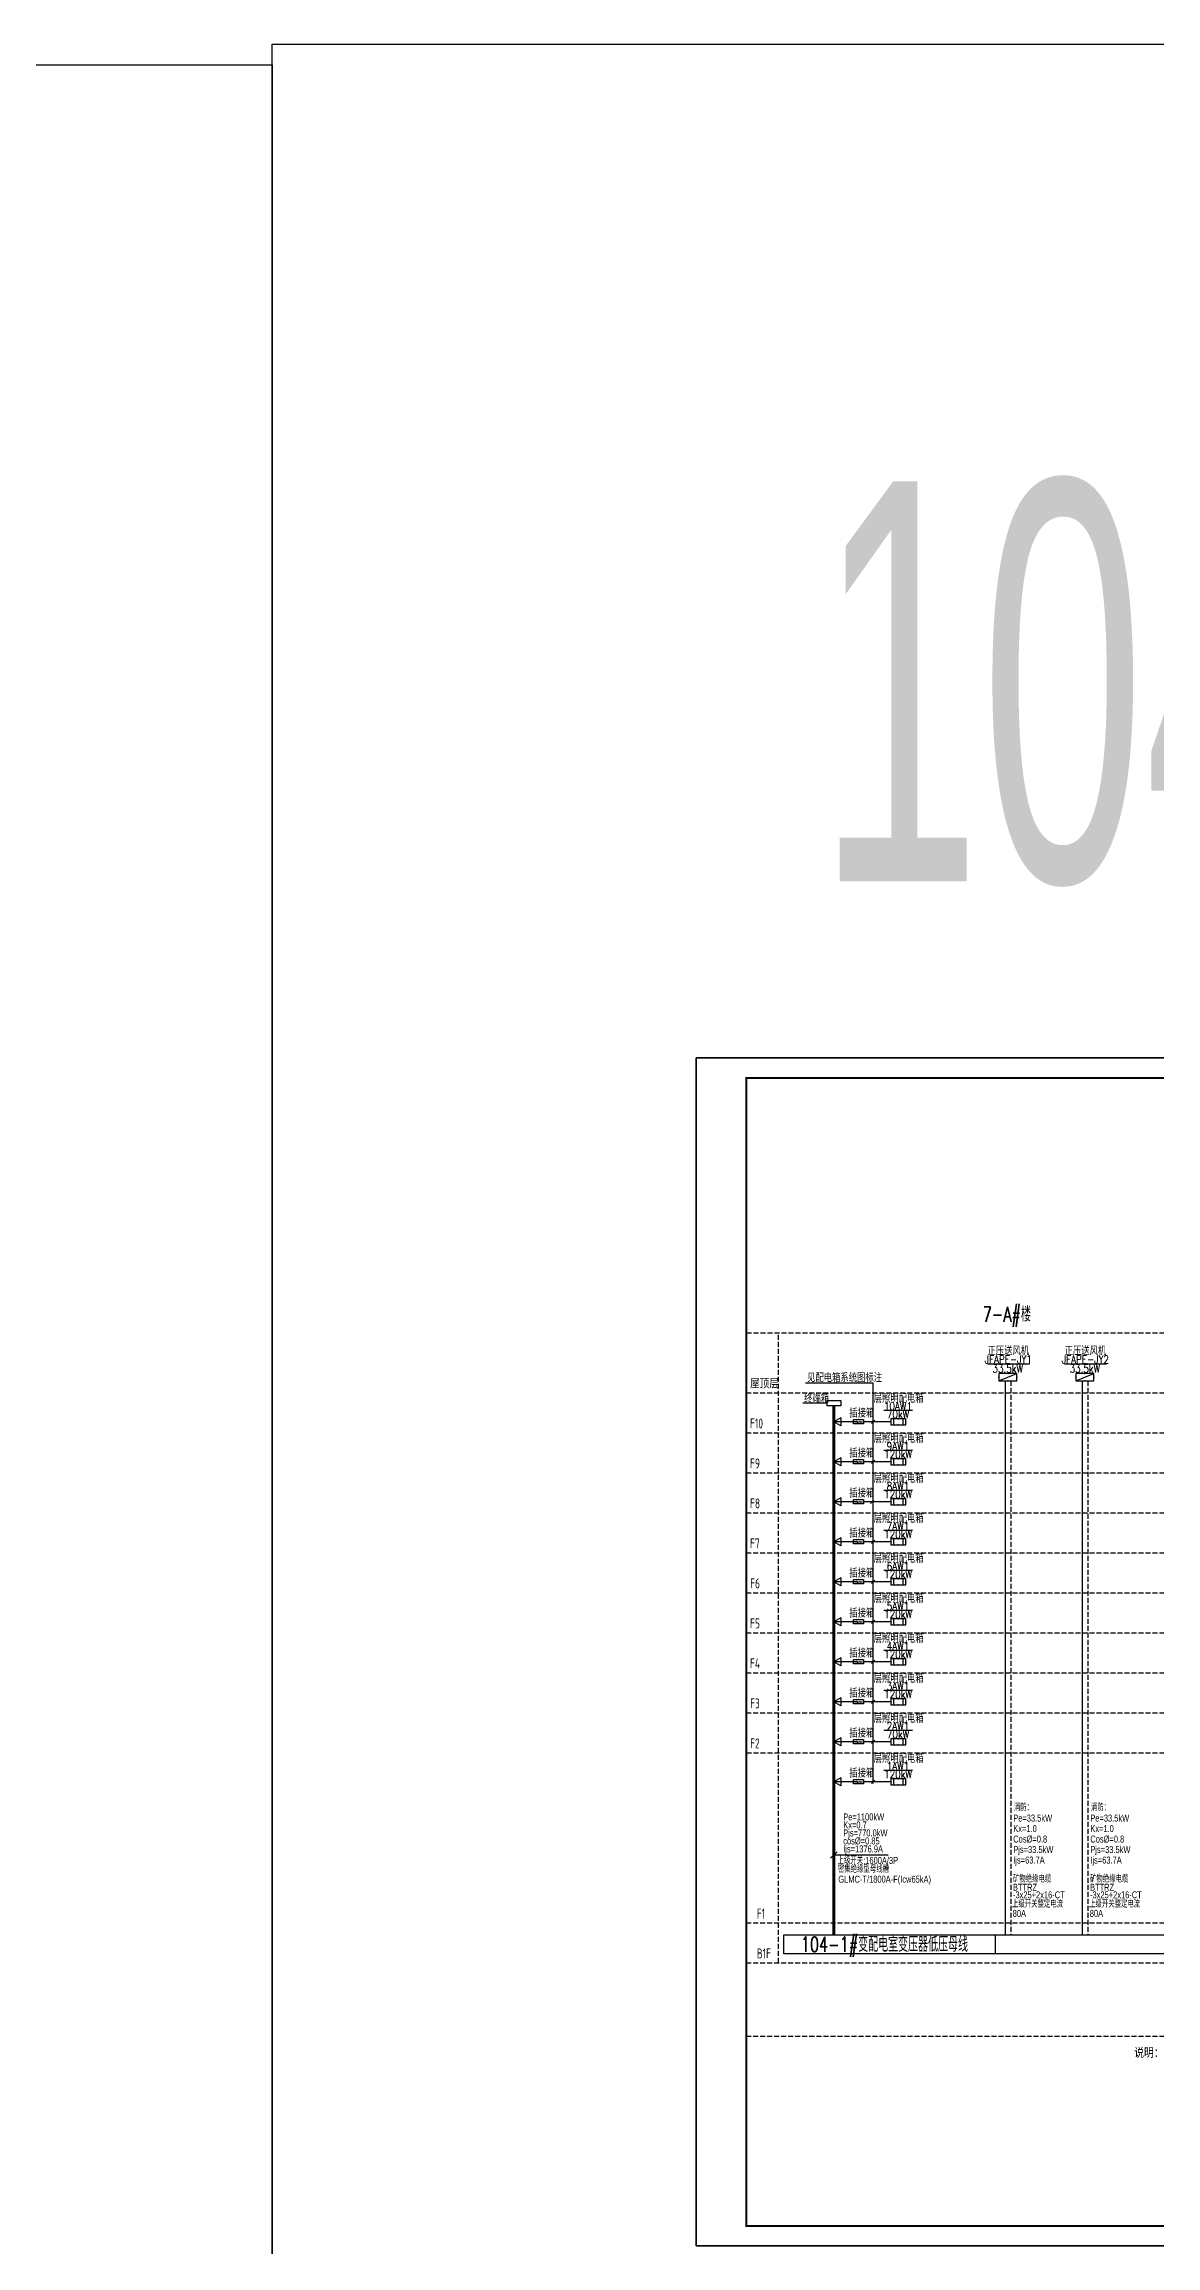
# Model space of a CAD drawing. Extents: x -127004 to 341119, y -13158 to 456864.
# Drawn here: x 115865 to 171433, y 246361 to 356455 of the extents above; entities that cross this region are included whole.
import ezdxf
from ezdxf.enums import TextEntityAlignment as Align

# ---------------------------------------------------------------- set-up
doc = ezdxf.new("R2010")
doc.units = 0
doc.header["$LTSCALE"] = 1000
doc.linetypes.add('DASH', pattern=[0.35, 0.25, -0.1])
doc.layers.get('0').update_dxf_attribs({"linetype": 'CONTINUOUS'})
for name, color, linetype in [('DIM-箱柜', 3, 'CONTINUOUS'), ('ELEC-text', 7, 'CONTINUOUS'), ('EQUIP-箱柜', 3, 'CONTINUOUS'), ('SIG_TEXT', 7, 'CONTINUOUS'), ('TEL_TEXT', 3, 'CONTINUOUS'), ('TEL_TITLE', 7, 'CONTINUOUS'), ('WIRE-动力', 50, 'CONTINUOUS'), ('WIRE-照明', 1, 'CONTINUOUS'), ('内审意见修改', 2, 'CONTINUOUS')]:
    doc.layers.add(name, color=color, linetype=linetype)
doc.layers.add('内审要求修改2.10', color=6, linetype='CONTINUOUS', plot=False)
doc.styles.add('_COMPLEX', font='ros.shx', dxfattribs={"width": 0.6, "bigfont": 'jd.shx'})
doc.styles.add('_HZTXT', font='ROMANS2', dxfattribs={"width": 0.8, "bigfont": 'HZDF2'})
doc.styles.add('_TCH_LABEL', font='COMPLEX', dxfattribs={"bigfont": 'GBCBIG'})
doc.styles.add('_TEL_DIM', font='ROMANS2', dxfattribs={"width": 0.8, "height": 3.5, "bigfont": 'HZDF2'})
doc.styles.add('DQTU-1', font='gbenor.shx', dxfattribs={"width": 0.8, "bigfont": 'hztxt.shx'})
doc.styles.add('EL-STANDARD', font='ROMANS2', dxfattribs={"width": 0.7, "bigfont": 'HZDF2'})
doc.styles.add('JD', font='ros.shx', dxfattribs={"width": 0.8, "height": 600, "bigfont": 'hztxt.shx'})

# ---------------------------------------------------------------- blocks, each defined once
blk = doc.blocks.new('SADF AGF AERG AER GER')
at = {"layer": 'DIM-箱柜'}
blk.add_lwpolyline([(-462150, -1228514), (-378050, -1228514), (-378050, -1287914), (-462150, -1287914)], close=True, dxfattribs=at)
blk = doc.blocks.new('A$C6873132B')
at = {"layer": 'DIM-箱柜'}
blk.add_blockref('SADF AGF AERG AER GER', (378050, 1287914), dxfattribs=at)
blk = doc.blocks.new('A$C12F9105F')
at = {"layer": 'EQUIP-箱柜'}
for p, q in [((262, 180), (69, 180)), ((95, 138), (127, 222)), ((120, 138), (152, 222)), ((145, 138), (177, 222)), ((262, 180), (223, 219)), ((262, 180), (223, 141)), ((262, 180), (301, 219)), ((262, 180), (301, 141)), ((528, 180), (282, 83)), ((528, 180), (771, 180))]:
    blk.add_line(p, q, dxfattribs=at)
blk.add_lwpolyline([(0, 0), (0, 360), (840, 360), (840, 0)], close=True, dxfattribs=at)
blk = doc.blocks.new('$equip$00001428')
for p, q in [((0.75, 0.6), (-0.75, 0.6)), ((-0.75, 0.6), (-0.75, 0)), ((-0.75, 0), (0.75, 0)), ((-0.47, 0.6), (-0.47, 0)), ((0.47, 0.6), (0.47, 0)), ((0.75, 0), (0.75, 0.6))]:
    blk.add_line(p, q)
for p in [(-0.75, 0.3), (0, 0.6), (0, 0), (0.75, 0.3)]:
    blk.add_point(p)
at = {"style": '_TCH_LABEL', "flags": 9}
blk.add_attdef('A', (0, 0), '', height=0.00002, dxfattribs=at)
blk = doc.blocks.new('$equip$00001416')
for p, q in [((0.75, 0.6), (-0.75, 0.6)), ((-0.75, 0), (0.75, 0.6)), ((-0.75, 0.6), (-0.75, 0)), ((-0.75, 0), (0.75, 0)), ((0.75, 0), (0.75, 0.6))]:
    blk.add_line(p, q)
for p in [(-0.75, 0.3), (0, 0.6), (0, 0), (0.75, 0.3)]:
    blk.add_point(p)
at = {"style": '_TCH_LABEL', "flags": 9}
blk.add_attdef('A', (0, 0), '', height=0.00002, dxfattribs=at)

msp = doc.modelspace()

# ---------------------------------------------------------------- linework, layer by layer
at = {"color": 0}
for p, q in [((157300, 289497), (153919, 289497)), ((157300, 269480), (157300, 289497)), ((157218, 287490), (157382, 287654)), ((157218, 285490), (157382, 285654)), ((157170, 283490), (157334, 283654)), ((157218, 281490), (157382, 281654)), ((157218, 279490), (157382, 279654)), ((157218, 277490), (157382, 277654)), ((157218, 275490), (157382, 275654)), ((157218, 273490), (157382, 273654)), ((157218, 271490), (157382, 271654)), ((157218, 269490), (157382, 269654)), ((155176, 265743), (155504, 266071))]:
    msp.add_line(p, q, dxfattribs=at)
for points in [[(127272, 356455), (341119, 356455), (341119, -13158), (127272, -13158)], [(-86575, 355413), (127272, 355413), (127272, -13158), (-86575, -13158)]]:
    msp.add_lwpolyline(points, close=True)
at = {"layer": 'ELEC-text', "color": 252, "linetype": 'DASH'}
for p, q in [((150961, 260519), (150961, 292019)), ((150964, 292019), (221844, 292019)), ((152578, 260519), (152578, 292019)), ((150958, 289019), (221104, 289019)), ((150958, 287019), (221104, 287019)), ((150958, 285019), (221104, 285019)), ((150961, 283019), (221104, 283019)), ((150958, 281019), (221104, 281019)), ((150958, 279019), (221104, 279019)), ((150958, 277019), (221104, 277019)), ((150959, 277019), (221104, 277019)), ((150961, 275019), (221104, 275019)), ((150961, 273019), (221104, 273019)), ((150964, 271019), (221104, 271019)), ((150961, 262519), (221104, 262519)), ((150961, 260519), (221844, 260519)), ((150961, 256857), (221844, 256857))]:
    msp.add_line(p, q, dxfattribs=at)
at = {"layer": 'ELEC-text'}
for p, q in [((163017, 290460), (165115, 290460)), ((166869, 290460), (168967, 290460)), ((157834, 288142), (159272, 288142)), ((157834, 286142), (159272, 286142)), ((157834, 284142), (159272, 284142)), ((157834, 282142), (159272, 282142)), ((157834, 280142), (159272, 280142)), ((157834, 278142), (159272, 278142)), ((157834, 276142), (159272, 276142)), ((157834, 274142), (159272, 274142)), ((157834, 272142), (159272, 272142)), ((157834, 270142), (159272, 270142)), ((163396, 261912), (163396, 260972))]:
    msp.add_line(p, q, dxfattribs=at)
msp.add_lwpolyline([(158052, 265907), (155340, 265907)], dxfattribs=at)
msp.add_lwpolyline([(152830, 261912), (220780, 261912), (220780, 260972), (152830, 260972)], close=True, dxfattribs=at)
at = {"layer": 'EQUIP-箱柜'}
for p, q in [((155686, 287772), (155340, 287572)), ((155686, 287372), (155340, 287572)), ((155686, 287772), (155686, 287372)), ((155686, 285772), (155340, 285572)), ((155686, 285372), (155340, 285572)), ((155686, 285772), (155686, 285372)), ((155686, 283772), (155340, 283572)), ((155686, 283372), (155340, 283572)), ((155686, 283772), (155686, 283372)), ((155686, 281772), (155340, 281572)), ((155686, 281372), (155340, 281572)), ((155686, 281772), (155686, 281372)), ((155686, 279772), (155340, 279572)), ((155686, 279772), (155686, 279372)), ((155686, 279372), (155340, 279572)), ((155686, 277772), (155340, 277572)), ((155686, 277372), (155340, 277572)), ((155686, 277772), (155686, 277372)), ((155686, 275772), (155340, 275572)), ((155686, 275372), (155340, 275572)), ((155686, 275772), (155686, 275372)), ((155686, 273772), (155340, 273572)), ((155686, 273372), (155340, 273572)), ((155686, 273772), (155686, 273372)), ((155686, 271772), (155340, 271572)), ((155686, 271372), (155340, 271572)), ((155686, 271772), (155686, 271372)), ((155686, 269772), (155340, 269572)), ((155686, 269772), (155686, 269372)), ((155686, 269372), (155340, 269572))]:
    msp.add_line(p, q, dxfattribs=at)
msp.add_lwpolyline([(154999, 288639), (155681, 288639), (155681, 288363), (154999, 288363)], close=True, dxfattribs=at)
at = {"layer": 'SIG_TEXT', "color": 0}
msp.add_line((154999, 288501), (153788, 288501), dxfattribs=at)
at = {"layer": 'SIG_TEXT', "const_width": 150}
for points in [[(155340, 267352), (155340, 288363)], [(155340, 261912), (155340, 267352)]]:
    msp.add_lwpolyline(points, dxfattribs=at)
at = {"layer": 'TEL_TITLE'}
msp.add_lwpolyline([(148461, 246361), (232561, 246361), (232561, 305761), (148461, 305761)], close=True, dxfattribs=at)
at = {"layer": 'TEL_TITLE', "const_width": 100}
msp.add_lwpolyline([(150961, 247361), (231561, 247361), (231561, 304761), (150961, 304761)], close=True, dxfattribs=at)
at = {"layer": 'WIRE-动力'}
for p, q in [((156357, 287572), (155340, 287572)), ((158180, 287572), (156816, 287572)), ((156357, 285572), (155340, 285572)), ((158180, 285572), (156816, 285572)), ((156357, 283572), (155340, 283572)), ((158180, 283572), (156816, 283572)), ((156357, 281572), (155340, 281572)), ((158180, 281572), (156816, 281572)), ((156357, 279572), (155340, 279572)), ((158180, 279572), (156816, 279572)), ((156357, 277572), (155340, 277572)), ((158180, 277572), (156816, 277572)), ((156357, 275572), (155340, 275572)), ((158180, 275572), (156816, 275572)), ((156357, 273572), (155340, 273572)), ((158180, 273572), (156816, 273572)), ((156357, 271572), (155340, 271572)), ((158180, 271572), (156816, 271572)), ((156357, 269572), (155340, 269572)), ((158180, 269572), (156816, 269572))]:
    msp.add_line(p, q, dxfattribs=at)
at = {"layer": 'WIRE-照明', "linetype": 'Continuous'}
for p, q in [((163890, 289623), (163890, 261912)), ((167742, 289623), (167742, 261912))]:
    msp.add_line(p, q, dxfattribs=at)
at = {"layer": 'WIRE-照明', "color": 6, "linetype": 'DASH'}
for p, q in [((164174, 289623), (164174, 261912)), ((168026, 289623), (168026, 261912))]:
    msp.add_line(p, q, dxfattribs=at)

# ---------------------------------------------------------------- block references
at = {"layer": 'DIM-箱柜'}
msp.add_blockref('SADF AGF AERG AER GER', (610611, 1534275), dxfattribs=at)
at = {"layer": 'EQUIP-箱柜'}
for name, p, xscale, yscale, zscale in [('$equip$00001416', (164028, 289623), 600, 600, 600), ('$equip$00001416', (167880, 289623), 600, 600, 600), ('A$C12F9105F', (156316, 287465), 0.5952380951493979, 0.5952380951493979, 0.5952380951493979), ('$equip$00001428', (158555, 287422), 500, 500, 500), ('A$C12F9105F', (156316, 285465), 0.5952380951493979, 0.5952380951493979, 0.5952380951493979), ('$equip$00001428', (158555, 285422), 500, 500, 500), ('A$C12F9105F', (156316, 283465), 0.5952380951493979, 0.5952380951493979, 0.5952380951493979), ('$equip$00001428', (158555, 283422), 500, 500, 500), ('A$C12F9105F', (156316, 281465), 0.5952380951493979, 0.5952380951493979, 0.5952380951493979), ('$equip$00001428', (158555, 281422), 500, 500, 500), ('A$C12F9105F', (156316, 279465), 0.5952380951493979, 0.5952380951493979, 0.5952380951493979), ('$equip$00001428', (158555, 279422), 500, 500, 500), ('A$C12F9105F', (156316, 277465), 0.5952380951493979, 0.5952380951493979, 0.5952380951493979), ('$equip$00001428', (158555, 277422), 500, 500, 500), ('A$C12F9105F', (156316, 275465), 0.5952380951493979, 0.5952380951493979, 0.5952380951493979), ('$equip$00001428', (158555, 275422), 500, 500, 500), ('A$C12F9105F', (156316, 273465), 0.5952380951493979, 0.5952380951493979, 0.5952380951493979), ('$equip$00001428', (158555, 273422), 500, 500, 500), ('A$C12F9105F', (156316, 271465), 0.5952380951493979, 0.5952380951493979, 0.5952380951493979), ('$equip$00001428', (158555, 271422), 500, 500, 500), ('A$C12F9105F', (156316, 269465), 0.5952380951493979, 0.5952380951493979, 0.5952380951493979), ('$equip$00001428', (158555, 269422), 500, 500, 500)]:
    msp.add_blockref(name, p, dxfattribs=dict(at, xscale=xscale, yscale=yscale, zscale=zscale))
at = {"layer": '内审要求修改2.10'}
msp.add_blockref('A$C6873132B', (232561, 246361), dxfattribs=at)

# ---------------------------------------------------------------- texts
at = {"ltscale": 100, "style": 'EL-STANDARD', "width": 0.7}
for s, p in [('7-A#楼', (162775, 292571)), ('104-1#变配电室变压器低压母线', (153695, 261068))]:
    msp.add_text(s, height=750, dxfattribs=at).set_placement(p)
at = {"layer": 'ELEC-text', "style": '_HZTXT', "width": 0.8}
for s, p in [('JFAPE-JY1', (164055, 290687)), ('正压送风机', (164056, 291098)), ('JFAPE-JY2', (167907, 290687)), ('正压送风机', (167908, 291098)), ('33.5kW', (164029, 290230)), ('33.5kW', (167881, 290230)), ('层照明配电箱', (158574, 288721)), ('10AW1 ', (158651, 288347)), ('层照明配电箱', (158574, 286721)), ('9AW1 ', (158651, 286347)), ('层照明配电箱', (158574, 284721)), ('8AW1 ', (158651, 284347)), ('层照明配电箱', (158574, 282721)), ('7AW1 ', (158651, 282347)), ('层照明配电箱', (158574, 280721)), ('6AW1 ', (158651, 280347)), ('层照明配电箱', (158574, 278721)), ('5AW1 ', (158651, 278347)), ('层照明配电箱', (158574, 276721)), ('4AW1 ', (158651, 276347)), ('层照明配电箱', (158574, 274721)), ('3AW1 ', (158651, 274347)), ('层照明配电箱', (158574, 272721)), ('2AW1 ', (158651, 272347)), ('层照明配电箱', (158574, 270721)), ('1AW1 ', (158651, 270347))]:
    msp.add_text(s, height=400, dxfattribs=at).set_placement(p, align=Align.MIDDLE_CENTER)
at = {"layer": 'ELEC-text', "width": 0.8}
for s, height, style, p in [('屋顶层', 500, 'DQTU-1', (151148, 289235)), ('见配电箱系统图标注', 400, '_HZTXT', (154001, 289555)), ('终端箱', 400, '_HZTXT', (153851, 288522)), ('F10', 500, 'DQTU-1', (151148, 287235)), ('插接箱', 400, '_HZTXT', (156111, 287783)), ('F9', 500, 'DQTU-1', (151148, 285235)), ('插接箱', 400, '_HZTXT', (156111, 285783)), ('插接箱', 400, '_HZTXT', (156111, 283783)), ('F8', 500, 'DQTU-1', (151148, 283235)), ('插接箱', 400, '_HZTXT', (156111, 281783)), ('F7', 500, 'DQTU-1', (151148, 281235)), ('F6', 500, 'DQTU-1', (151151, 279235)), ('插接箱', 400, '_HZTXT', (156111, 279783)), ('F5', 500, 'DQTU-1', (151148, 277235)), ('插接箱', 400, '_HZTXT', (156111, 277783)), ('F4', 500, 'DQTU-1', (151148, 275235)), ('插接箱', 400, '_HZTXT', (156111, 275783)), ('插接箱', 400, '_HZTXT', (156111, 273783)), ('F3', 500, 'DQTU-1', (151151, 273235)), ('插接箱', 400, '_HZTXT', (156111, 271783)), ('F2', 500, 'DQTU-1', (151151, 271235)), ('插接箱', 400, '_HZTXT', (156111, 269783)), ('F1', 500, 'DQTU-1', (151486, 262730)), ('B1F', 500, 'DQTU-1', (151489, 260735))]:
    msp.add_text(s, height=height, dxfattribs=dict(at, style=style)).set_placement(p)
at = {"layer": 'TEL_TEXT', "color": 7, "style": 'JD', "width": 0.55}
msp.add_text('104-7#', height=20000, dxfattribs=at).set_placement((177405, 324598, 0), align=Align.MIDDLE_CENTER)
at = {"layer": 'TEL_TEXT', "ltscale": 2, "style": '_COMPLEX', "width": 0.7}
for s, p in [('Kx=0.7 ', (155805, 267237)), ('Pe=33.5kW', (164302, 267580)), ('Pe=33.5kW', (168154, 267580)), ('cos%%C=0.85', (155805, 266437)), ('Pjs=770.0kW', (155805, 266837)), ('Cos%%C=0.8', (164302, 266530)), ('Kx=1.0', (164302, 267055)), ('Cos%%C=0.8', (168154, 266530)), ('Kx=1.0', (168154, 267055)), ('上级开关:1600A/3P', (155527, 265460)), ('密集绝缘型母线槽', (155542, 265026)), ('Ijs=1376.9A', (155805, 266037)), ('Pjs=33.5kW', (164302, 266005)), ('Ijs=63.7A', (164302, 265480)), ('Pjs=33.5kW', (168154, 266005)), ('Ijs=63.7A', (168154, 265480)), ('GLMC-T/1800A-F(Icw65kA)', (155559, 264524)), ('上级开关整定电流', (164243, 263281)), ('80A', (164275, 262815)), ('上级开关整定电流', (168095, 263281)), ('80A', (168127, 262815))]:
    msp.add_text(s, height=350, dxfattribs=at).set_placement(p)
at = {"layer": 'TEL_TEXT', "color": 230, "ltscale": 2, "style": '_COMPLEX', "width": 0.7}
for s, p in [('消防：', (164334, 268108)), ('消防：', (168186, 268108)), ('矿物绝缘电缆', (164287, 264534)), ('BTTRZ', (164287, 264121)), ('矿物绝缘电缆', (168139, 264534)), ('BTTRZ', (168139, 264121)), ('-3x25+2x16-CT', (164287, 263742)), ('-3x25+2x16-CT', (168139, 263742))]:
    msp.add_text(s, height=350, dxfattribs=at).set_placement(p)
at = {"layer": 'TEL_TEXT', "style": '_TEL_DIM', "width": 0.8}
msp.add_text('说明：', height=509, dxfattribs=at).set_placement((170350, 255764))
at = {"layer": '内审意见修改', "style": '_HZTXT', "width": 0.8}
for s, p in [('70kW', (158548, 287945)), ('120kW', (158548, 285945)), ('120kW', (158548, 283945)), ('120kW', (158548, 281945)), ('120kW', (158548, 279945)), ('120kW', (158548, 277945)), ('120kW', (158548, 275945)), ('120kW', (158548, 273945)), ('70kW', (158548, 271945)), ('120kW', (158548, 269945))]:
    msp.add_text(s, height=400, dxfattribs=at).set_placement(p, align=Align.MIDDLE_CENTER)
at = {"layer": '内审意见修改', "ltscale": 2, "style": '_COMPLEX', "width": 0.7}
msp.add_text('Pe=1100kW', height=350, dxfattribs=at).set_placement((155805, 267637))

doc.saveas('drawing.dxf')
